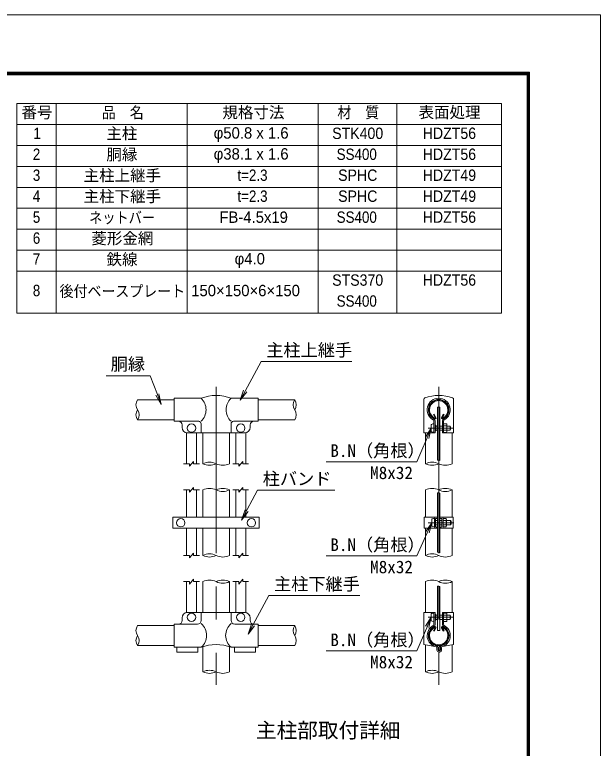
# Model space of a CAD drawing. Units: millimetres, scale not verified. Extents: x -4200 to 4200, y -2970 to 2970.
# Drawn here: x 1964 to 4200, y 171 to 2970 of the extents above; entities that cross this region are included whole.
import ezdxf
from ezdxf.enums import TextEntityAlignment as Align

# ---------------------------------------------------------------- set-up
doc = ezdxf.new("R2010")
doc.units = ezdxf.units.MM
doc.header["$LTSCALE"] = 20
doc.linetypes.add('USER1', pattern=[50.8, 31.75, -6.35, 6.35, -6.35])
for name, color, linetype, lineweight in [('0-0_D-BMK', 2, 'USER1', 13), ('0-1_D-STR1', 1, 'Continuous', 18), ('0-2_D-STR-DIM', 7, 'Continuous', 9), ('0-3_0', 3, 'Continuous', 18), ('0-5_D-STR3', 3, 'Continuous', 13), ('0-7_D-STR-TXT', 7, 'Continuous', 9), ('0-8_D-TTL', 7, 'Continuous', 9), ('0-A_D-MTR-FRAM', 7, 'Continuous', 9)]:
    doc.layers.add(name, color=color, linetype=linetype, lineweight=lineweight)
doc.layers.add('0-4_D-TTL-TXT', color=7, linetype='Continuous')
doc.layers.add('0-9_D-MTR-TXT', color=7, linetype='Continuous')
doc.styles.add('ＭＳ ゴシック', font='')
doc.styles.add('ＭＳ Ｐゴシック', font='')
doc.styles.get('ＭＳ ゴシック').set_extended_font_data('MS Gothic')
doc.styles.get('ＭＳ Ｐゴシック').set_extended_font_data('MS PGothic')

# ---------------------------------------------------------------- blocks, each defined once
blk = doc.blocks.new('_Open')
at = {"layer": '0-3_0', "color": 7, "lineweight": 9}
blk.add_line((-20, 3.33), (0, 0), dxfattribs=at)
blk.add_lwpolyline([(-20, -3.33), (0, 0), (-20, 0)], dxfattribs=at)

msp = doc.modelspace()

# ---------------------------------------------------------------- linework, layer by layer
at = {"layer": '0-0_D-BMK'}
for p, q in [((2733.12, 1550.56), (2733.12, 412.56)), ((3583.12, 1550.56), (3583.12, 412.56)), ((3542.47, 1392.56), (3640.22, 1392.56)), ((3543.04, 1031.56), (3640.8, 1031.56)), ((3542.47, 670.56), (3640.22, 670.56))]:
    msp.add_line(p, q, dxfattribs=at)
at = {"layer": '0-1_D-STR1'}
for p, q in [((2573.12, 1500.56), (2433.12, 1500.56)), ((2893.12, 1500.56), (3033.12, 1500.56)), ((3562.76, 1443.95), (3565.53, 1445.56)), ((3569.77, 1431.8), (3562.76, 1443.95)), ((3572.55, 1433.4), (3565.53, 1445.56)), ((3593.69, 1433.4), (3600.71, 1445.56)), ((3596.47, 1431.8), (3603.49, 1443.95)), ((3603.49, 1443.95), (3600.71, 1445.56)), ((2573.12, 1424.36), (2433.12, 1424.36)), ((2893.12, 1424.36), (3033.12, 1424.36)), ((2682.32, 1374.56), (2682.32, 1256.56)), ((2783.92, 1374.56), (2783.92, 1256.56)), ((3532.32, 1374.56), (3532.32, 1256.56)), ((3633.92, 1374.56), (3633.92, 1256.56)), ((2682.32, 1156.56), (2682.32, 1052.55)), ((2783.92, 1156.56), (2783.92, 1052.55)), ((3532.32, 1156.56), (3532.32, 1052.56)), ((3633.92, 1156.56), (3633.92, 1052.56)), ((2682.32, 1010.55), (2682.32, 906.56)), ((2783.92, 1010.55), (2783.92, 906.56)), ((3532.32, 1010.56), (3532.32, 906.56)), ((3633.92, 1010.56), (3633.92, 906.56)), ((2682.32, 806.56), (2682.32, 688.56)), ((2783.92, 806.56), (2783.92, 688.56)), ((3532.32, 806.56), (3532.32, 688.56)), ((3633.92, 806.56), (3633.92, 688.56)), ((2573.12, 638.66), (2433.12, 638.66)), ((2893.12, 638.66), (3033.12, 638.66)), ((3569.77, 631.32), (3562.76, 619.17)), ((3562.76, 619.17), (3565.53, 617.56)), ((3572.55, 629.72), (3565.53, 617.56)), ((3593.69, 629.72), (3600.71, 617.56)), ((3596.47, 631.32), (3603.49, 619.17)), ((3603.49, 619.17), (3600.71, 617.56)), ((2573.12, 562.46), (2433.12, 562.46)), ((2893.12, 562.46), (3033.12, 562.46)), ((3532.32, 565.22), (3532.32, 462.56)), ((3633.92, 565.22), (3633.92, 462.56)), ((2682.32, 556.56), (2682.32, 462.56)), ((2783.92, 556.56), (2783.92, 462.56))]:
    msp.add_line(p, q, dxfattribs=at)
for centre, radius, start, end in [((3583.12, 1462.46), 38.1, 294.32478, 245.67522), ((3583.12, 1462.46), 34.89, 294.32478, 245.67522), ((3569.08, 1431.4), 4.01, 245.67522, 30), ((3569.08, 1431.4), 0.802, 245.67522, 30), ((3597.16, 1431.4), 4.01, 150, 294.32478), ((3597.16, 1431.4), 0.802, 150, 294.32478), ((3583.12, 600.66), 38.1, 114.32478, 65.67522), ((3583.12, 600.66), 34.89, 114.32478, 65.67522), ((3569.08, 631.72), 4.01, 330, 114.32478), ((3569.08, 631.72), 0.802, 330, 114.32478), ((3597.16, 631.72), 4.01, 65.67522, 210), ((3597.16, 631.72), 0.802, 65.67522, 210)]:
    msp.add_arc(centre, radius, start, end, dxfattribs=at)
at = {"layer": '0-2_D-STR-DIM'}
for p, q in [((2631.62, 1247.56), (2646.62, 1265.56)), ((2646.62, 1256.56), (2646.62, 1265.56)), ((2819.62, 1247.56), (2834.62, 1265.56)), ((2834.62, 1256.56), (2834.62, 1265.56)), ((2609.12, 1256.56), (2631.62, 1256.56)), ((2631.62, 1247.56), (2631.62, 1256.56)), ((2646.62, 1256.56), (2669.12, 1256.56)), ((2797.12, 1256.56), (2819.62, 1256.56)), ((2819.62, 1247.56), (2819.62, 1256.56)), ((2834.62, 1256.56), (2857.12, 1256.56)), ((2609.12, 1156.56), (2631.62, 1156.56)), ((2631.62, 1147.56), (2646.62, 1165.56)), ((2631.62, 1147.56), (2631.62, 1156.56)), ((2646.62, 1156.56), (2646.62, 1165.56)), ((2646.62, 1156.56), (2669.12, 1156.56)), ((2797.12, 1156.56), (2819.62, 1156.56)), ((2819.62, 1147.56), (2834.62, 1165.56)), ((2819.62, 1147.56), (2819.62, 1156.56)), ((2834.62, 1156.56), (2834.62, 1165.56)), ((2834.62, 1156.56), (2857.12, 1156.56)), ((2609.12, 906.56), (2631.62, 906.56)), ((2631.62, 897.56), (2646.62, 915.56)), ((2631.62, 897.56), (2631.62, 906.56)), ((2646.62, 906.56), (2646.62, 915.56)), ((2646.62, 906.56), (2669.12, 906.56)), ((2797.12, 906.56), (2819.62, 906.56)), ((2819.62, 897.56), (2834.62, 915.56)), ((2819.62, 897.56), (2819.62, 906.56)), ((2834.62, 906.56), (2834.62, 915.56)), ((2834.62, 906.56), (2857.12, 906.56)), ((2631.62, 797.56), (2646.62, 815.56)), ((2646.62, 806.56), (2646.62, 815.56)), ((2819.62, 797.56), (2834.62, 815.56)), ((2834.62, 806.56), (2834.62, 815.56)), ((2609.12, 806.56), (2631.62, 806.56)), ((2631.62, 797.56), (2631.62, 806.56)), ((2646.62, 806.56), (2669.12, 806.56)), ((2797.12, 806.56), (2819.62, 806.56)), ((2819.62, 797.56), (2819.62, 806.56)), ((2834.62, 806.56), (2857.12, 806.56))]:
    msp.add_line(p, q, dxfattribs=at)
for centre, radius, start, end in [((2460.36, 1481.51), 33.24, 145.03504, 214.96496), ((3060.36, 1481.51), 33.24, 145.03504, 214.96496), ((3005.88, 1481.51), 33.24, 325.03504, 34.96496), ((2460.36, 1443.41), 33.24, 145.03422, 214.96578), ((2405.88, 1443.41), 33.24, 325.03504, 34.96496), ((3005.88, 1443.41), 33.24, 325.03422, 34.96578), ((2707.72, 1205.8), 56.76, 63.4184, 116.5816), ((3557.72, 1205.8), 56.76, 63.4184, 116.5816), ((3580.16, 1255.5), 15.36, 60.95271, 95.76063), ((2707.72, 1307.32), 56.76, 243.4184, 296.5816), ((2758.52, 1307.32), 56.76, 243.4184, 296.5816), ((3557.72, 1307.32), 56.76, 243.4184, 296.5816), ((3608.52, 1307.32), 56.76, 243.4184, 296.5816), ((2707.72, 1105.8), 56.76, 63.4184, 116.5816), ((2758.52, 1105.8), 56.76, 63.4184, 116.5816), ((2758.52, 1207.32), 56.76, 243.4184, 296.5816), ((3557.72, 1105.8), 56.76, 63.4184, 116.5816), ((3608.52, 1105.8), 56.76, 63.4184, 116.5816), ((3608.52, 1207.32), 56.76, 243.4184, 296.5816), ((3580.16, 1130.23), 15.36, 60.95271, 95.76063), ((2707.72, 855.8), 56.76, 63.4184, 116.5816), ((2707.72, 957.32), 56.76, 243.4184, 296.5816), ((2758.52, 957.32), 56.76, 243.4184, 296.5816), ((3557.72, 855.8), 56.76, 63.4184, 116.5816), ((3557.72, 957.32), 56.76, 243.4184, 296.5816), ((3580.16, 903.3), 15.36, 60.95271, 95.76063), ((3608.52, 957.32), 56.76, 243.4184, 296.5816), ((2707.72, 755.8), 56.76, 63.4184, 116.5816), ((2758.52, 755.8), 56.76, 63.4184, 116.5816), ((3557.72, 755.8), 56.76, 63.4184, 116.5816), ((3608.52, 755.8), 56.76, 63.4184, 116.5816), ((2758.52, 857.32), 56.76, 243.4184, 296.5816), ((3580.16, 774.57), 15.36, 60.95271, 95.76063), ((3608.52, 857.32), 56.76, 243.4184, 296.5816), ((2460.36, 619.61), 33.24, 145.03504, 214.96496), ((3060.36, 619.61), 33.24, 145.03504, 214.96496), ((3005.88, 619.61), 33.24, 325.03504, 34.96496), ((2460.36, 581.51), 33.24, 145.03422, 214.96578), ((2405.88, 581.51), 33.24, 325.03504, 34.96496), ((3005.88, 581.51), 33.24, 325.03422, 34.96578), ((2707.72, 411.8), 56.76, 63.4184, 116.5816), ((2707.72, 513.32), 56.76, 243.4184, 296.5816), ((2758.52, 513.32), 56.76, 243.4184, 296.5816), ((3557.72, 411.8), 56.76, 63.4184, 116.5816), ((3557.72, 513.32), 56.76, 243.4184, 296.5816), ((3608.52, 513.32), 56.76, 243.4184, 296.5816)]:
    msp.add_arc(centre, radius, start, end, dxfattribs=at)
at = {"layer": '0-5_D-STR3'}
for p, q in [((2573.12, 1506.56), (2573.12, 1418.56)), ((2573.12, 1506.56), (2676.02, 1506.56)), ((2790.22, 1506.56), (2893.12, 1506.56)), ((2893.12, 1506.56), (2893.12, 1418.56)), ((3640.22, 1501.94), (3640.22, 1374.56)), ((3578.62, 1472.56), (3587.62, 1472.56)), ((3578.62, 1472.56), (3578.62, 1270.78)), ((3587.62, 1472.56), (3587.62, 1268.93)), ((2573.12, 1418.56), (2666.62, 1418.56)), ((2603.12, 1404.56), (2603.12, 1394.56)), ((2676.02, 1409.16), (2676.02, 1374.56)), ((2790.22, 1409.16), (2790.22, 1374.56)), ((2799.62, 1418.56), (2893.12, 1418.56)), ((2863.12, 1404.56), (2863.12, 1394.56)), ((3554.92, 1405.56), (3554.92, 1379.56)), ((3564.52, 1420.21), (3564.52, 1374.56)), ((3569.12, 1420.21), (3569.12, 1374.56)), ((3572.52, 1403.2), (3569.12, 1403.2)), ((3572.52, 1403.2), (3572.52, 1381.92)), ((3572.52, 1400.56), (3578.62, 1400.56)), ((3587.62, 1400.56), (3597.12, 1400.56)), ((3597.12, 1420.21), (3597.12, 1374.56)), ((3601.72, 1420.21), (3601.72, 1374.56)), ((3612.72, 1408.76), (3601.72, 1408.76)), ((3612.72, 1400.66), (3601.72, 1400.66)), ((3614.72, 1404.39), (3614.72, 1380.48)), ((3614.72, 1400.56), (3626.52, 1400.56)), ((3626.52, 1400.56), (3626.52, 1384.56)), ((2620.12, 1374.56), (2620.12, 1256.56)), ((2623.12, 1374.56), (2843.12, 1374.56)), ((2658.12, 1374.56), (2658.12, 1256.56)), ((2808.12, 1374.56), (2808.12, 1256.56)), ((2846.12, 1374.56), (2846.12, 1256.56)), ((3572.52, 1381.92), (3569.12, 1381.92)), ((3572.52, 1384.56), (3578.62, 1384.56)), ((3587.62, 1384.56), (3597.12, 1384.56)), ((3597.12, 1374.56), (3640.22, 1374.56)), ((3612.72, 1384.46), (3601.72, 1384.46)), ((3612.72, 1376.36), (3601.72, 1376.36)), ((3614.72, 1384.56), (3626.52, 1384.56)), ((2620.12, 1156.56), (2620.12, 1052.55)), ((2658.12, 1156.56), (2658.12, 1052.55)), ((2808.12, 1156.56), (2808.12, 1052.55)), ((2846.12, 1156.56), (2846.12, 1052.55)), ((3578.62, 1145.52), (3578.62, 918.58)), ((3587.62, 1143.66), (3587.62, 916.73)), ((2568.12, 1052.55), (2568.12, 1010.55)), ((2898.12, 1052.55), (2568.12, 1052.55)), ((2898.12, 1052.55), (2898.12, 1010.55)), ((3557.02, 1044.56), (3557.02, 1018.56)), ((3566.62, 1048.56), (3566.62, 1014.56)), ((3566.62, 1047.56), (3566.62, 1015.56)), ((3566.62, 1043.96), (3566.62, 1019.16)), ((3571.22, 1045.96), (3571.22, 1017.16)), ((3571.22, 1039.56), (3578.62, 1039.56)), ((3578.62, 1047.96), (3573.22, 1047.96)), ((3587.62, 1047.96), (3593.02, 1047.96)), ((3587.62, 1039.56), (3595.02, 1039.56)), ((3595.02, 1045.96), (3595.02, 1017.16)), ((3599.62, 1048.56), (3599.62, 1014.56)), ((3610.62, 1047.76), (3599.62, 1047.76)), ((3610.62, 1039.66), (3599.62, 1039.66)), ((3612.62, 1043.39), (3612.62, 1019.48)), ((3612.62, 1039.56), (3628.62, 1039.56)), ((3628.62, 1039.56), (3628.62, 1023.56)), ((2898.12, 1010.55), (2568.12, 1010.55)), ((2620.12, 1010.55), (2620.12, 906.56)), ((2658.12, 1010.55), (2658.12, 906.56)), ((2808.12, 1010.55), (2808.12, 906.56)), ((2846.12, 1010.55), (2846.12, 906.56)), ((3578.62, 1010.56), (3527.72, 1010.56)), ((3571.22, 1023.56), (3578.62, 1023.56)), ((3578.62, 1015.16), (3573.22, 1015.16)), ((3587.62, 1023.56), (3595.02, 1023.56)), ((3587.62, 1015.16), (3593.02, 1015.16)), ((3587.62, 1010.56), (3638.52, 1010.56)), ((3610.62, 1023.46), (3599.62, 1023.46)), ((3610.62, 1015.36), (3599.62, 1015.36)), ((3612.62, 1023.56), (3628.62, 1023.56)), ((2620.12, 806.56), (2620.12, 688.33)), ((2658.12, 806.56), (2658.12, 688.56)), ((2808.12, 806.56), (2808.12, 688.56)), ((2846.12, 806.56), (2846.12, 688.33)), ((3578.62, 620.56), (3578.62, 789.85)), ((3587.62, 620.56), (3587.62, 788)), ((2623.12, 688.56), (2843.12, 688.56)), ((2676.02, 688.56), (2676.02, 658.56)), ((2790.22, 688.56), (2790.22, 658.56)), ((3526.02, 688.56), (3526.02, 566.39)), ((3526.02, 688.56), (3569.12, 688.56)), ((3554.92, 683.56), (3554.92, 657.56)), ((3564.52, 688.56), (3564.52, 642.91)), ((3569.12, 688.56), (3569.12, 642.91)), ((3572.52, 681.2), (3569.12, 681.2)), ((3572.52, 681.2), (3572.52, 659.92)), ((3572.52, 678.56), (3578.62, 678.56)), ((3587.62, 678.56), (3597.12, 678.56)), ((3597.12, 688.56), (3597.12, 642.91)), ((3597.12, 688.56), (3640.22, 688.56)), ((3601.72, 688.56), (3601.72, 642.91)), ((3612.72, 686.76), (3601.72, 686.76)), ((3612.72, 678.66), (3601.72, 678.66)), ((3614.72, 682.39), (3614.72, 658.48)), ((3614.72, 678.56), (3626.52, 678.56)), ((3626.52, 678.56), (3626.52, 662.56)), ((3640.22, 688.56), (3640.22, 566.39)), ((2573.12, 644.56), (2573.12, 556.56)), ((2662.02, 644.56), (2573.12, 644.56)), ((2603.12, 668.56), (2603.12, 658.56)), ((2893.12, 644.56), (2804.22, 644.56)), ((2863.12, 668.56), (2863.12, 658.56)), ((2893.12, 644.56), (2893.12, 556.56)), ((3572.52, 659.92), (3569.12, 659.92)), ((3572.52, 662.56), (3578.62, 662.56)), ((3587.62, 662.56), (3597.12, 662.56)), ((3612.72, 662.46), (3601.72, 662.46)), ((3612.72, 654.36), (3601.72, 654.36)), ((3614.72, 662.56), (3626.52, 662.56)), ((3578.62, 620.56), (3587.62, 620.56)), ((3526.02, 566.39), (3574.9, 557.34)), ((3640.22, 566.39), (3591.35, 557.34)), ((2676.02, 556.56), (2573.12, 556.56)), ((2583.12, 556.56), (2583.12, 537.96)), ((2663.12, 537.96), (2583.12, 537.96)), ((2663.12, 556.56), (2663.12, 537.96)), ((2893.12, 556.56), (2790.22, 556.56)), ((2803.12, 556.56), (2803.12, 537.96)), ((2883.12, 537.96), (2803.12, 537.96)), ((2883.12, 556.56), (2883.12, 537.96)), ((3576.52, 555.37), (3576.52, 544.56)), ((3581.12, 555.37), (3581.12, 544.56)), ((3583.12, 542.56), (3587.72, 542.56)), ((3583.12, 537.96), (3587.72, 537.96)), ((3585.12, 555.37), (3585.12, 545.56)), ((3585.12, 545.56), (3589.72, 545.56)), ((3589.72, 555.37), (3589.72, 544.56)), ((3589.72, 555.37), (3594.32, 555.37)), ((3594.32, 555.37), (3594.32, 544.56))]:
    msp.add_line(p, q, dxfattribs=at)
for points in [[(3526.02, 1501.95), (3526.02, 1374.56), (3569.12, 1374.56)], [(3578.62, 1052.56), (3527.72, 1052.56), (3527.72, 1010.56)], [(3587.62, 1052.56), (3638.52, 1052.56), (3638.52, 1010.56)]]:
    msp.add_lwpolyline(points, dxfattribs=at)
for centre in [(2639.12, 1392.56), (2827.12, 1392.56), (2598.12, 1031.55), (2868.12, 1031.55), (2639.12, 670.56), (2827.12, 670.56)]:
    msp.add_circle(centre, 16, dxfattribs=at)
for centre, radius, start, end in [((2733.12, 1357.09), 160, 69.0916, 110.9084), ((3583.11, 1357.09), 160, 70.77586, 109.21688), ((2633.51, 1462.56), 61.18, 314.01503, 45.98497), ((2832.73, 1462.56), 61.18, 134.01503, 225.98497), ((3532.62, 1501.95), 6.6, 109.21688, 180), ((3583.12, 1462.56), 44, 298.0884, 241.9116), ((3583.12, 1462.56), 39.4, 298.0884, 241.9116), ((3633.62, 1501.94), 6.6, 0, 70.77586), ((2589.12, 1404.56), 14, 0, 90), ((2666.62, 1409.16), 9.4, 0, 90), ((2799.62, 1409.16), 9.4, 90, 180), ((2877.12, 1404.56), 14, 90, 180), ((3560.52, 1420.21), 4, 0, 61.9116), ((3560.52, 1420.21), 8.6, 0, 61.9116), ((3605.72, 1420.21), 8.6, 118.0884, 180), ((3605.72, 1420.21), 4, 118.0884, 180), ((3597.32, 1392.56), 17.4, 332.26063, 27.73937), ((3609.65, 1404.71), 5.08, 307.21089, 52.78911), ((3611.52, 1392.56), 17, 331.92751, 28.07249), ((2623.12, 1394.56), 20, 180, 270), ((2843.12, 1394.56), 20, 270, 0), ((3609.62, 1380.41), 5.1, 307.42505, 52.57495), ((3570.62, 1048.56), 4, 90, 180), ((3573.22, 1045.96), 2, 90, 180), ((3593.02, 1045.96), 2, 0, 90), ((3595.62, 1048.56), 4, 0, 90), ((3595.22, 1031.56), 17.4, 332.26063, 27.73937), ((3607.55, 1043.71), 5.08, 307.21089, 52.78911), ((3613.62, 1031.56), 17, 331.92751, 28.07249), ((3570.62, 1014.56), 4, 180, 270), ((3573.22, 1017.16), 2, 180, 270), ((3593.02, 1017.16), 2, 270, 0), ((3595.62, 1014.56), 4, 270, 0), ((3607.52, 1019.41), 5.1, 307.42505, 52.57495), ((2623.12, 668.56), 20, 90, 180), ((2843.12, 668.56), 20, 0, 90), ((3597.32, 670.56), 17.4, 332.26063, 27.73937), ((3609.65, 682.71), 5.08, 307.21089, 52.78911), ((3611.52, 670.56), 17, 331.92751, 28.07249), ((2589.12, 658.56), 14, 270, 0), ((2662.02, 658.56), 14, 270, 0), ((2637.77, 601.44), 58.97, 310.4464, 49.5536), ((2828.48, 601.44), 58.97, 130.4464, 229.5536), ((2804.22, 658.56), 14, 180, 270), ((2877.12, 658.56), 14, 180, 270), ((3609.62, 658.41), 5.1, 307.42505, 52.57495), ((3583.12, 600.56), 44, 118.0884, 259.22478), ((3583.12, 600.56), 39.4, 118.0884, 259.22478), ((3560.52, 642.91), 4, 298.0884, 0), ((3560.52, 642.91), 8.6, 298.0884, 0), ((3583.12, 600.56), 39.4, 280.77522, 61.9116), ((3583.12, 600.56), 44, 280.77522, 61.9116), ((3605.72, 642.91), 8.6, 180, 241.9116), ((3605.72, 642.91), 4, 180, 241.9116), ((2733.12, 395.59), 170.8, 70.46947, 109.53053), ((3574.52, 555.37), 6.6, 0, 79.22478), ((3591.72, 555.37), 6.6, 100.77522, 180), ((3574.52, 555.37), 2, 0, 79.22478), ((3583.12, 544.56), 6.6, 180, 270), ((3583.12, 544.56), 2, 180, 270), ((3587.72, 544.56), 6.6, 270, 0), ((3587.72, 544.56), 2, 270, 0), ((3591.72, 555.37), 2, 100.77522, 180)]:
    msp.add_arc(centre, radius, start, end, dxfattribs=at)
for centre, start_param, end_param in [((3564.52, 1405.56), 1.5707963, 3.1415927), ((3564.52, 1379.56), 3.1415927, 4.712389), ((3566.62, 1044.56), 1.5707963, 3.1415927), ((3566.62, 1018.56), 3.1415927, 4.712389), ((3564.52, 683.56), 1.5707963, 3.1415927), ((3564.52, 657.56), 3.1415927, 4.712389)]:
    msp.add_ellipse(centre, major_axis=(9.6, 0), ratio=0.3125, start_param=start_param, end_param=end_param, dxfattribs=at)
at = {"layer": '0-7_D-STR-TXT'}
for points in [[(3251.82, 1646.57), (2904.56, 1646.57), (2826.07, 1500.57)], [(2313.66, 1591.94), (2480.69, 1591.94), (2522.67, 1485.07)], [(3152.91, 1264.22), (3498.98, 1264.22), (3554.12, 1390.73)], [(3186.71, 1155.69), (2891.15, 1155.69), (2831.59, 1043.35)], [(3152.91, 905.04), (3498.98, 905.04), (3556.19, 1029.74)], [(3281.57, 753.99), (2934.31, 753.99), (2855.82, 607.98)], [(3152.91, 542.22), (3498.98, 542.22), (3554.12, 668.73)]]:
    msp.add_lwpolyline(points, dxfattribs=at)
at = {"layer": '0-8_D-TTL', "color": 2, "lineweight": 18}
msp.add_lwpolyline([(-4199.68, 2970.23), (4200.32, 2970.23), (4200.32, -2969.77), (-4199.68, -2969.77)], close=True, dxfattribs=at)
at = {"layer": '0-8_D-TTL'}
for points in [[(-3929.68, 2750.23), (3930.32, 2750.23), (3930.32, -2749.77), (-3929.68, -2749.77)], [(-3927.18, 2747.73), (3927.82, 2747.73), (3927.82, -2747.27), (-3927.18, -2747.27)], [(-3924.68, 2745.23), (3925.32, 2745.23), (3925.32, -2744.77), (-3924.68, -2744.77)], [(-3922.18, 2742.73), (3922.82, 2742.73), (3922.82, -2742.27), (-3922.18, -2742.27)], [(-3919.68, 2740.23), (3920.32, 2740.23), (3920.32, -2739.77), (-3919.68, -2739.77)]]:
    msp.add_lwpolyline(points, close=True, dxfattribs=at)
at = {"layer": '0-A_D-MTR-FRAM'}
for p, q in [((1972.71, 2631.28), (3822.71, 2631.28)), ((1972.71, 2631.28), (1972.71, 1831.28)), ((2122.71, 2631.28), (2122.71, 1831.28)), ((2622.71, 2631.28), (2622.71, 1831.28)), ((3122.71, 2631.28), (3122.71, 1831.28)), ((3422.71, 2631.28), (3422.71, 1831.28)), ((3822.71, 2631.28), (3822.71, 1831.28)), ((1972.71, 2551.28), (3822.71, 2551.28)), ((1972.71, 2471.28), (3822.71, 2471.28)), ((1972.71, 2391.28), (3822.71, 2391.28)), ((1972.71, 2311.28), (3822.71, 2311.28)), ((1972.71, 2231.28), (3822.71, 2231.28)), ((1972.71, 2151.28), (3822.71, 2151.28)), ((1972.71, 2071.28), (3822.71, 2071.28)), ((1972.71, 1991.28), (3822.71, 1991.28)), ((1972.71, 1831.28), (3822.71, 1831.28))]:
    msp.add_line(p, q, dxfattribs=at)

# ---------------------------------------------------------------- block references
at = {"layer": '0-7_D-STR-TXT', "xscale": 2, "yscale": 2}
for p, rotation in [((2523.4, 1483.21), 291.44911), ((2825.13, 1498.81), 241.73951), ((3554.92, 1392.56), 66.44646), ((2830.66, 1041.58), 242.07069), ((3557.02, 1031.56), 65.35483), ((3554.92, 670.56), 66.44646), ((2854.88, 606.22), 241.73951)]:
    msp.add_blockref('_Open', p, dxfattribs=dict(at, rotation=rotation))

# ---------------------------------------------------------------- texts
at = {"layer": '0-4_D-TTL-TXT', "style": 'ＭＳ ゴシック'}
msp.add_text('主柱部取付詳細', height=57.77, dxfattribs=at).set_placement((2885.23, 193.13), align=Align.BOTTOM_LEFT)
at = {"layer": '0-7_D-STR-TXT', "style": 'ＭＳ ゴシック'}
for s, p in [('主柱上継手', (2924.49, 1651.76)), ('胴縁', (2330.59, 1598.23)), ('B.N（角根）', (3169.15, 1268.16)), ('M8x32', (3321.24, 1183.58)), ('柱バンド', (2911.07, 1160.87)), ('B.N（角根）', (3169.15, 908.98)), ('M8x32', (3321.24, 824.4)), ('主柱下継手', (2954.24, 759.17)), ('B.N（角根）', (3169.15, 546.16)), ('M8x32', (3321.24, 461.58))]:
    msp.add_text(s, height=48.09, dxfattribs=at).set_placement(p, align=Align.BOTTOM_LEFT)
at = {"layer": '0-9_D-MTR-TXT', "style": 'ＭＳ Ｐゴシック'}
for s, height, p in [('番号', 43.4, (1989.91, 2562.59)), ('規格寸法', 43.4, (2757.07, 2562.27)), ('表面処理', 43.4, (3506.05, 2562.93)), ('主柱', 43.4, (2313.87, 2482.15)), ('φ50.8 x 1.6', 43.4, (2723.71, 2484.19)), ('胴縁', 43.4, (2314.19, 2401.93)), ('φ38.1 x 1.6', 43.4, (2723.71, 2404.19)), ('主柱上継手', 43.4, (2226.97, 2322.03)), ('主柱下継手', 43.4, (2226.97, 2242.03)), ('FB-4.5x19', 43.38, (2745.49, 2162.83)), ('菱形金網', 43.4, (2256.73, 2082.03)), ('鉄線', 43.4, (2314.77, 2001.91)), ('φ4.0', 43.38, (2803.77, 2004.19)), ('150×150×6×150', 43.4, (2638.03, 1882.83))]:
    msp.add_text(s, height=height, dxfattribs=at).set_placement(p, align=Align.BOTTOM_LEFT)
for s, height, width, p in [('品\u3000名', 43.38, 0.9, (2297.05, 2562.03)), ('材\u3000質', 43.38, 0.9, (3196.15, 2562.47)), ('1', 43.4, 0.9, (2035.57, 2482.83)), ('STK400', 43.38, 0.95, (3176.37, 2482.83)), ('HDZT56', 43.4, 0.95, (3522.07, 2482.93)), ('2', 43.4, 0.9, (2033.17, 2402.93)), ('SS400', 43.4, 0.9, (3193.41, 2402.83)), ('HDZT56', 43.4, 0.95, (3522.07, 2402.93)), ('3', 43.4, 0.9, (2033.17, 2322.93)), ('t=2.3', 43.4, 0.9, (2814.45, 2322.93)), ('SPHC', 43.4, 0.95, (3199.11, 2322.93)), ('HDZT49', 43.4, 0.95, (3522.07, 2322.93)), ('4', 43.4, 0.9, (2033.05, 2242.93)), ('t=2.3', 43.4, 0.9, (2814.45, 2242.93)), ('SPHC', 43.4, 0.95, (3199.11, 2242.93)), ('HDZT49', 43.4, 0.95, (3522.07, 2242.93)), ('5', 43.4, 0.9, (2033.17, 2162.93)), ('ネットバー', 43.38, 0.85, (2248.31, 2161.01)), ('SS400', 43.4, 0.9, (3193.41, 2162.83)), ('HDZT56', 43.4, 0.95, (3522.07, 2162.93)), ('6', 43.4, 0.9, (2033.17, 2082.93)), ('7', 43.4, 0.9, (2033.05, 2002.93)), ('STS370', 43.38, 0.95, (3176.25, 1922.83)), ('HDZT56', 43.4, 0.95, (3522.07, 1922.93)), ('8', 43.4, 0.9, (2033.17, 1882.93)), ('後付ベースプレート', 43.38, 0.9, (2135.41, 1880.55)), ('SS400', 43.4, 0.9, (3193.41, 1842.83))]:
    msp.add_text(s, height=height, dxfattribs=dict(at, width=width)).set_placement(p, align=Align.BOTTOM_LEFT)

doc.saveas('drawing.dxf')
